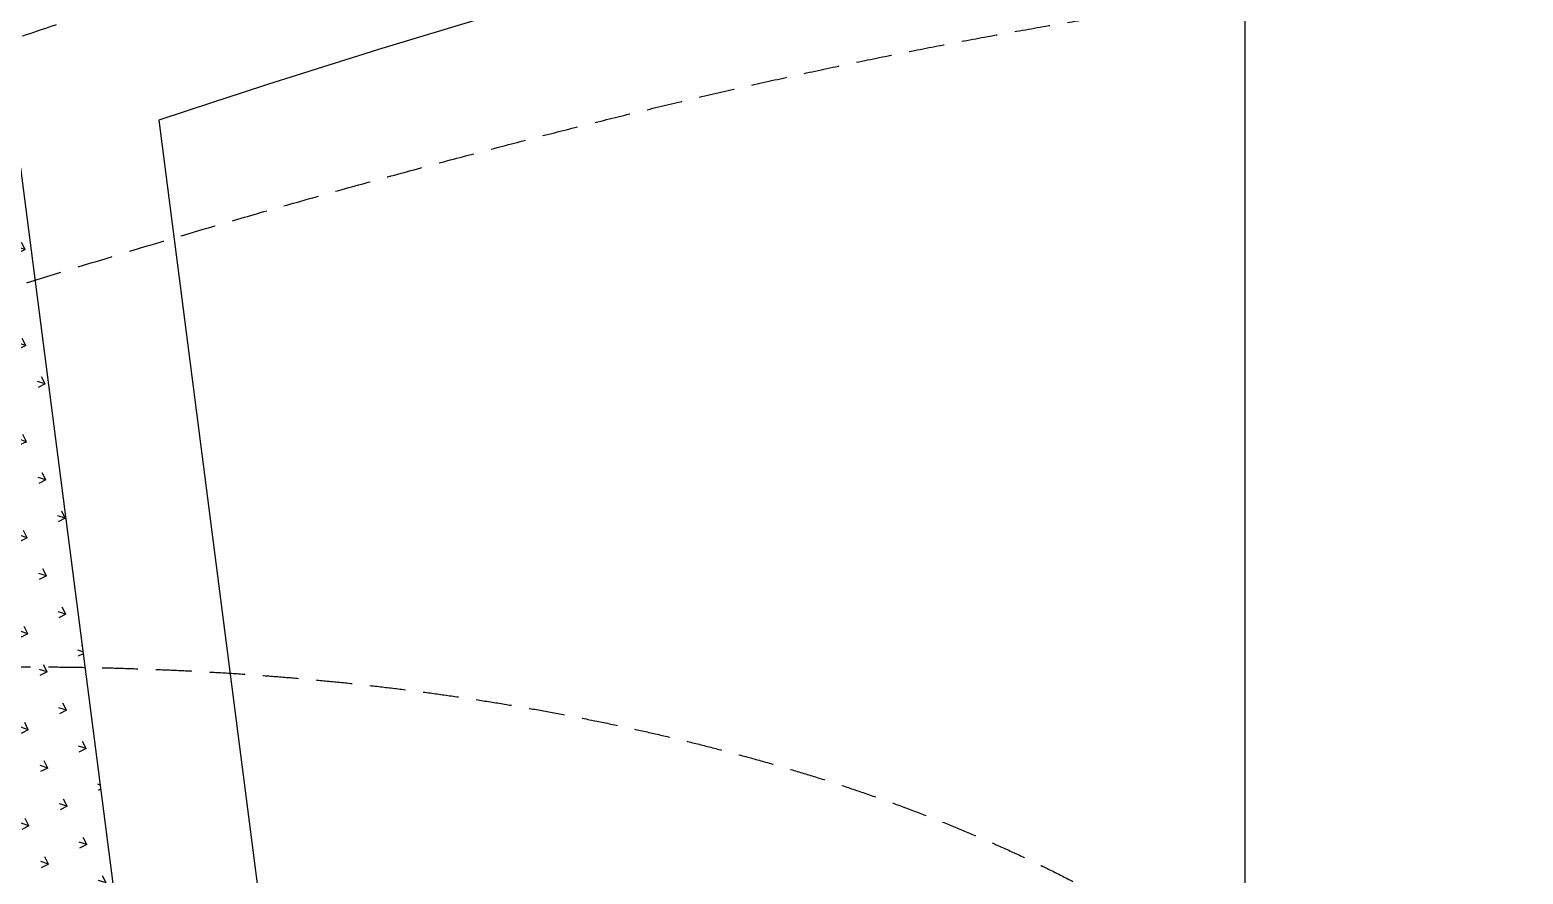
# Model space of a CAD drawing. Header units: millimetres. Extents: x -167 to 12027559, y -6694179 to 6449.
# Drawn here: x 11694520 to 11736245, y -6472725 to -6449133 of the extents above; entities that cross this region are included whole.
import ezdxf

# ---------------------------------------------------------------- set-up
doc = ezdxf.new("R2010")
doc.units = ezdxf.units.MM
doc.header["$LTSCALE"] = 10
for name, pattern in [('A1-RI-F1$0$442 Site - clean$0$DASHED', [0.75, 0.5, -0.25]), ('A1-RI-F1$0$442 Site - Ground$0$HIDDEN2', [0.1875, 0.125, -0.0625]), ('A1-RI-F1$0$CENTER2', [1.125, 0.75, -0.125, 0.125, -0.125]), ('A1-RI-F1$0$ZXX0', [15, 10, -2.5, 0, -2.5])]:
    doc.linetypes.add(name, pattern=pattern)
for name, color, linetype in [('A1-RI-F1$0$442 Site - clean$0$0-dlc-li-contour', 31, 'A1-RI-F1$0$442 Site - clean$0$DASHED'), ('A1-RI-F1$0$442 Site - clean$0$mry-green area hatch', 76, 'Continuous'), ('A1-RI-F1$0$442 Site - clean$0$mry-roads', 2, 'Continuous'), ('A1-RI-F1$0$442 Site - Ground$0$mry-overhead', 253, 'A1-RI-F1$0$442 Site - Ground$0$HIDDEN2'), ('A1-RI-F1$0$A-STRS-TREA', 50, 'Continuous'), ('A1-RI-F1$0$G-ACCS', 7, 'Continuous'), ('A1-RI-F1$0$道路中线_N1', 7, 'Continuous'), ('A1-RI-F1$0$道路中线_内部道路', 3, 'A1-RI-F1$0$CENTER2')]:
    doc.layers.add(name, color=color, linetype=linetype)

# ---------------------------------------------------------------- blocks, each defined once
blk = doc.blocks.new('A1-RI-F1$0$A$C6B365CFD')
at = {"layer": 'A1-RI-F1$0$442 Site - clean$0$mry-green area hatch'}
h = blk.add_hatch(dxfattribs=at)
h.set_pattern_fill('GRASS', color=256, scale=1200, angle=71.94682010999996, style=0)
h.set_pattern_definition([(161.94682011, (-11520186.06700874, 6499236.257384626), (-1069.713021377924, -543.7959646179045), [225, -1472.0562756]), (116.94682011, (-11520186.06700874, 6499236.257384626), (-1069.713021660134, -543.7959647613676), [225, -975]), (206.94682011, (-11520186.06700874, 6499236.257384626), (543.7959647613676, -1069.713021660134), [225, -975])])
edge = h.paths.add_edge_path()
edge.add_arc((242740.8238290548, -197019.9585650498), 260461.1889670079, 109.43674601535861, 119.9588599460117, ccw=False)
edge.add_line((156068.1986955851, 48597.40037071519), (159573.2795128673, 21376.43513169046))
edge.add_arc((156597.8447191361, 20993.30619465373), 2999.999999022843, -126.20685675509588, 7.337261471706313, ccw=False)
edge.add_arc((135834.4972214065, -7369.088100614026), 32150.27751726047, 53.79314320501319, 63.5268222156819)
edge.add_arc((130976.8846410103, -16981.7155729197), 42920.42233530561, 63.44251740891784, 76.04840872272695)
edge.add_arc((127899.6522490159, -29031.54235213343), 55356.76305253941, 75.96434805400068, 85.72107939766636)
edge.add_arc((126593.7677234374, -50309.15489497874), 76673.03279559048, 85.93429031090402, 92.5159644790895)
edge.add_arc((125380.4726239108, -39182.82138814218), 65508.16152411611, 91.88297380081787, 100.473770439005)
edge.add_arc((123989.8553252593, -48583.72553392127), 74563.12745823624, 98.10913726555526, 98.94779927561659)
edge.add_arc((112159.4115807638, 26553.74820081424), 1499.999998039328, 122.4809140760184, 278.9477996388806, ccw=False)
edge.add_arc((152036.7437852733, -36087.163297249), 75756.88800889546, 121.30652069318359, 122.48091371651071, ccw=False)
edge.add_line((112672.2259693556, 28639.49904457666), (112672.2259262968, 28639.49902030826))
at = {"layer": 'A1-RI-F1$0$442 Site - clean$0$0-dlc-li-contour', "ltscale": 200}
for points, knots in [([(112379.0446002893, 37102.59651282616), (116552.0882643089, 39353.40044419002), (127141.385145478, 44651.98564972915), (145107.699398376, 51481.79009725526), (164148.9187482223, 59458.92106361501), (186057.7573172748, 64797.3801337257), (201059.5986464135, 67426.4805697063), (210072.7045555264, 68418.3254723465), (210151.6390864532, 68426.96710243355)], [102159.4589941642, 102159.4589941642, 102159.4589941642, 102159.4589941642, 116370.6894481793, 137655.4652676982, 159794.6939499101, 178180.0007229263, 205162.8829984741, 205401.2667173306, 205401.2667173306, 205401.2667173306, 205401.2667173306]), ([(113101.8893541358, 36430.90664574504), (121859.0341460593, 41058.43359459378), (141927.9312300384, 49974.64685097151), (171914.277390983, 60698.15452460106), (194831.4461778179, 65290.15077915788), (207509.7049204744, 66713.64755427279), (210151.6390864551, 66970.57247863337)], [102910.1375995114, 102910.1375995114, 102910.1375995114, 102910.1375995114, 136724.9217842406, 168082.8639341154, 198445.2013833917, 206435.3041297421, 206435.3041297421, 206435.3041297421, 206435.3041297421]), ([(113181.2143694758, 35158.56829803437), (117274.4963088892, 37205.70373580046), (139527.6763578914, 48334.98194228858), (168971.0332816299, 58888.78432084713), (199349.4844509717, 64247.24258511793), (210151.6390864532, 65426.28313731588)], [65481.22353253332, 65481.22353253332, 65481.22353253332, 65481.22353253332, 78621.91703781503, 136920.7732313326, 169419.4184258442, 169419.4184258442, 169419.4184258442, 169419.4184258442]), ([(117341.2601305135, 36203.90697863512), (129724.9800177664, 41789.80605715793), (159252.4165573567, 55108.68617228232), (190341.5876917895, 61832.2653785646), (209746.7721471395, 63506.92710484564), (210151.6390864551, 63540.73417619523)], [4930.604044970733, 4930.604044970733, 4930.604044970733, 4930.604044970733, 47143.1311238648, 105581.1134109616, 106824.7087203945, 106824.7087203945, 106824.7087203945, 106824.7087203945]), ([(68749.40459099784, 456.1577390963212), (70816.93104033731, 2395.036998201162), (78282.72542401962, 9002.54351935815), (96434.40354759619, 20046.78237923793), (127125.9809809886, 35476.07927210443), (165716.5092643201, 49438.38771301322), (196097.2333197519, 55192.64991990756), (210151.6390864551, 53840.71674115956)], [11277.07338297617, 11277.07338297617, 11277.07338297617, 11277.07338297617, 19779.71696271055, 41235.65216634465, 74625.27809912103, 122716.9654840544, 164709.0157637494, 164709.0157637494, 164709.0157637494, 164709.0157637494]), ([(71008.59067684226, 456.1577390972525), (74082.38530856743, 3505.51061495021), (81412.19682807475, 9694.11652422417), (97239.93793555908, 18352.36420259811), (118407.8172261901, 30149.76499064825), (145867.9545764364, 35146.36784387752), (172708.4524812233, 34619.92076872848), (193876.928718498, 25973.64310457464), (201168.7314126566, 10563.25968685281), (200478.9278171733, 3174.354059857316), (199753.6300894506, 456.1577390963212)], [13065.14092457746, 13065.14092457746, 13065.14092457746, 13065.14092457746, 26031.64556102543, 41638.8816787534, 67113.79186944058, 98324.65136804598, 123746.294052736, 147792.5652205977, 162099.3563160491, 170693.6887032989, 170693.6887032989, 170693.6887032989, 170693.6887032989])]:
    blk.add_open_spline(points, degree=3, knots=knots, dxfattribs=at)
at = {"layer": 'A1-RI-F1$0$442 Site - clean$0$mry-roads', "ltscale": 200}
blk.add_lwpolyline([(210151.6390864532, 61394.39086843282, 0.04956672579430452), (159930.1178278998, 49926.22571321856), (165492.1399381887, 6730.756502809003, -0.03932495915364178), (165802.6717327852, 456.1577390963212, -0.03932495915364178)], format="xyb", dxfattribs=at)
at = {"layer": 'A1-RI-F1$0$442 Site - clean$0$mry-roads'}
blk.add_lwpolyline([(112672.2259262968, 28639.49902030826, -0.04594366849237357), (156068.1986955851, 48597.40037071519), (159573.2795128673, 21376.43513169046, -0.6590287233990774), (154825.7380155735, 18572.63731491752, 0.04249674173874766), (150166.4097790811, 21410.01242174488, 0.05505911350723702), (141325.0849353913, 24672.54476270918, 0.04259750860098253), (132029.922887098, 26170.92208661418, 0.02872586851692197), (123227.9938530363, 26289.96732144803, 0.03750198777627753), (113472.0465891976, 25233.85825032927, 0.003659369680799714), (112392.7134037036, 25072.00252306368, -0.8131626603475338), (111353.8836299926, 27819.10376927815, -0.005124301093758369), (112672.2259693556, 28639.49904457666)], format="xyb", close=True, dxfattribs=at)
at = {"layer": 'A1-RI-F1$0$道路中线_N1', "color": 1, "linetype": 'A1-RI-F1$0$ZXX0', "ltscale": 0.5}
for centre in [(240704.263639668, -192974.6780238794), (240704.263639668, -192974.6780238785)]:
    blk.add_arc(centre, 280000, 103.3877669074828, 136.3045961793566, dxfattribs=at)
at = {"layer": 'A1-RI-F1$0$道路中线_内部道路', "ltscale": 10}
blk.add_arc((240588.353759747, -192829.3173032142), 331118.4960455279, 95.2741255330742, 136.5633448751391, dxfattribs=at)
at = {"layer": 'Defpoints'}
blk.add_lwpolyline([(22276.71615889855, 136465.9286710164), (190276.7161588985, 136465.9286710164), (190276.7161588985, 17665.92867101636), (22276.71615889855, 17665.92867101636)], close=True, dxfattribs=at)
blk = doc.blocks.new('A1-RI-F1')
at = {"layer": 'A1-RI-F1$0$442 Site - Ground$0$mry-overhead', "ltscale": 20}
blk.add_lwpolyline([(11758094.74706328, -6402408.033790696, 0.007576940944339963), (11749262.81654172, -6403167.361100348), (11748849.75504042, -6399088.222025646, 0.05578403153615856), (11684355.11417323, -6412994.68236115), (11685659.43339644, -6416881.688078493, 0.08456073483147002), (11599102.65650401, -6463333.26710031), (11592164.50789349, -6454413.657563368), (11594248.03211014, -6452806.88271272, 4.263750127418428e-05), (11592636.50048615, -6450703.584987221, 0.01703415673231592), (11576445.44423583, -6463980.230010586), (11589775.60170366, -6479462.524031321, -0.1641405741320457), (11758553.32491069, -6408891.455376059, -0.1641405741320457)], format="xyb", dxfattribs=at)
at = {"layer": 'A1-RI-F1$0$A-STRS-TREA'}
for radius, end in [(288149.9999999596, 129.4007567651227), (287849.9999999596, 129.4590874258958)]:
    blk.add_arc((11778731.92574591, -6694178.625181021), radius, 94.0458405650861, end, dxfattribs=at)
at = {"layer": 'Defpoints'}
blk.add_lwpolyline([(11560469.44892294, -6365118.334378032), (11728469.44892294, -6365118.334378032), (11728469.44892294, -6483918.334378032), (11560469.44892294, -6483918.334378032)], close=True, dxfattribs=at)
at = {"layer": 'A1-RI-F1$0$G-ACCS', "linetype": 'ByBlock'}
blk.add_blockref('A1-RI-F1$0$A$C6B365CFD', (11538192.73276405, -6501584.263049049), dxfattribs=at)

msp = doc.modelspace()

# ---------------------------------------------------------------- block references
at = {"color": 0}
msp.add_blockref('A1-RI-F1', (0, 0), dxfattribs=at)

doc.saveas('drawing.dxf')
